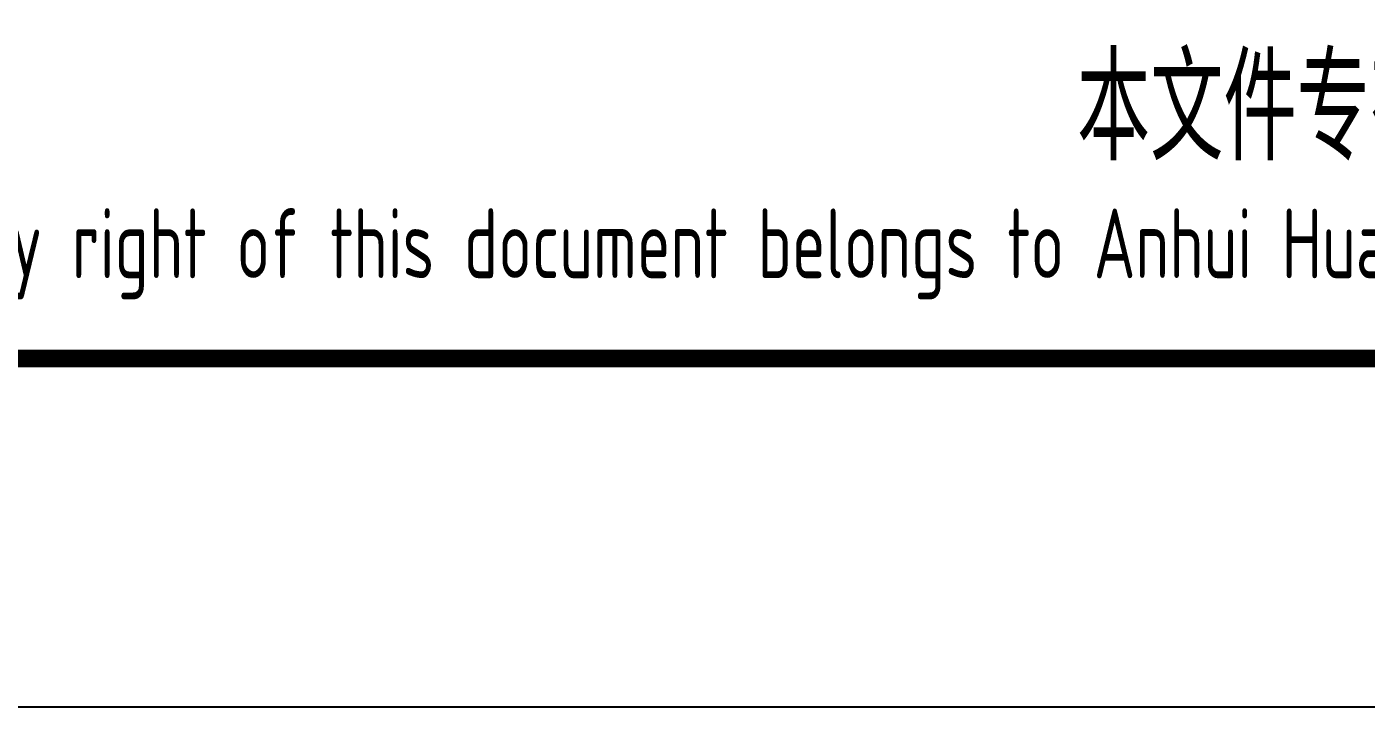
# Model space of a CAD drawing. Extents: x 9731685 to 18866768, y -962146 to 194094.
# Drawn here: x 9819210 to 9823052, y -204706 to -202755 of the extents above; entities that cross this region are included whole.
import ezdxf
from ezdxf.enums import TextEntityAlignment as Align

# ---------------------------------------------------------------- set-up
doc = ezdxf.new("R2010")
doc.units = 0
doc.header["$LTSCALE"] = 1000
doc.layers.get('0').update_dxf_attribs({"linetype": 'CONTINUOUS'})
doc.layers.add('BORDER', color=7, linetype='CONTINUOUS')
doc.styles.add('TSSD_Rein', font='Tssdeng.shx', dxfattribs={"width": 0.7, "bigfont": 'hztxt.shx'})

msp = doc.modelspace()

# ---------------------------------------------------------------- linework, layer by layer
msp.add_line((9817456.8, -203705.6), (9835456.8, -203705.6))
at = {"layer": 'BORDER'}
msp.add_lwpolyline([(9777056.8, -204706.3), (9777056.8, -162706.3), (9836456.8, -162706.3), (9836456.8, -204706.3)], close=True, dxfattribs=at)
at = {"layer": 'BORDER', "const_width": 50}
msp.add_lwpolyline([(9779556.8, -203706.3), (9779556.8, -163706.3), (9835456.8, -163706.3), (9835456.8, -203706.3)], close=True, dxfattribs=at)

# ---------------------------------------------------------------- texts
at = {"style": 'TSSD_Rein', "width": 0.7}
for s, height, p in [('本文件专有权属安徽华东化工医药工程有限责任公司所有,未经许可不得复制或转让给第三方', 300, (9826456.8, -203006.3)), ('The proprietary right of this document belongs to Anhui Huadong Chemical And Medical Engineering  Co.,Ltd.  and any replication or transfer to the 3rd. side is forbidden without its permission. ', 200, (9826203.2, -203405.6))]:
    msp.add_text(s, height=height, dxfattribs=at).set_placement(p, align=Align.MIDDLE)

doc.saveas('drawing.dxf')
